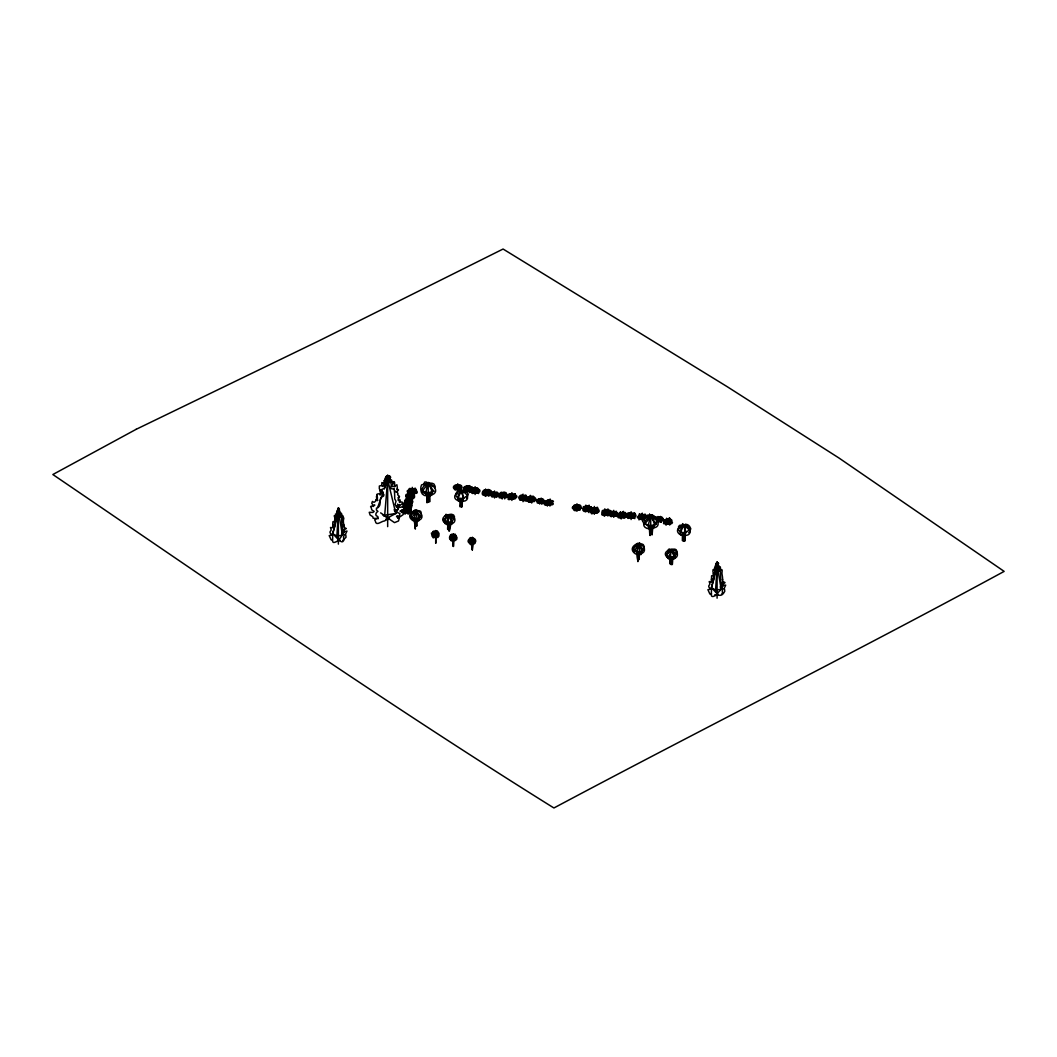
<?xml version="1.0" encoding="UTF-8"?>
<svg xmlns="http://www.w3.org/2000/svg" width="1057" height="1057" viewBox="0 0 1057 1057"><rect width="100%" height="100%" fill="white"/><g stroke="black" fill="none" stroke-linecap="round" stroke-linejoin="round"><path stroke-width="1.5" d="M476.324 491.756C467.63 497.318 475.003 487.568 470.286 487.554C466.375 486.96 470.246 483.895 470.18 486.881M540.722 498.825C540.048 499.974 545.359 499.644 542.915 501.586M547.42 506.052C545.478 504.612 551.384 495.442 550.301 501.507M587.745 510.174C580.65 516.807 590.85 501.454 585.684 507.941M651.244 515.367L651.865 514.772L651.271 515.169M659.964 517.071C658.788 518.3 664.721 517.904 662.144 519.952M666.663 522.237L669.583 517.824L669.702 519.582M405.412 503.7C405.346 502.194 401.898 499.538 409.588 499.314C415.507 502.458 406.496 499.855 408.782 499.578C413.644 501.097 410.711 495.825 405.029 501.943L407.315 503.277L410.75 502.617C411.49 497.768 414.701 502.736 411.318 503.106M458.87 485.414C458.183 483.762 464.34 485.467 460.984 489.285M488.413 490.474L490.646 490.395L490.527 493.447L487.369 495.02L483.895 494.2C486.841 483.63 498.204 498.745 485.52 494.253M493.474 492.39L498.032 495.02L494.61 496.129L493.474 492.39C497.821 493.619 495.68 489.84 498.574 494.081C497.821 496.129 500.754 491.703 501.652 492.258C506.805 493.447 498.362 494.187 501.52 493.196C503.33 492.179 506.699 497.054 504.731 498.864M645.272 518.247C643.198 516.397 645.153 514.64 645.061 514.6M651.218 516.292L647.505 516.226L644.07 517.824L642.643 520.559L644.043 524.47M660.48 516.411L660.03 517.243M660.651 518.379L660.691 516.965M338.729 540.774L339.02 539.44M409.68 495.958L409.495 497.081M504.348 493.077C504.466 488.915 500.767 497.266 502.194 498.996M608.198 510.941C609.334 505.418 603.626 514.548 604.763 509.289M660.427 519.357C658.022 527.126 658.128 515.103 661.167 517.23C663.492 516.45 662.052 520.044 664.932 522.383M717.452 594.84L718.284 594.311M386.016 483.472L384.087 480.552L386.201 481.53M406.033 505.854C405.743 511.998 405.201 502.907 404.765 508.945M465.727 492.034C469.163 486.815 464.816 485.255 467.3 485.797M490.897 493.87C493.606 493.738 489.933 487.237 486.577 491.743C485.229 491.862 483.802 500.397 487.488 493.949M485.625 489.206L486.603 490.554L488.136 490.197M604.881 512.843L604.3 516.252L606.718 513.834M604.855 509.091L605.542 509.765M666.663 518.419C675.331 525.157 671.829 515.737 666.372 520.612M459.769 491.967C463.31 488.294 456.796 483.26 454.655 486.815M526.875 497.556L528.051 498.309L526.848 497.834M590.361 511.641C592.065 510.716 589.555 516.516 594.391 512.209M646.527 517.415L646.038 516.45L647.043 515.063L649.434 515.961L649.553 515.05M648.47 515.459C649.685 514.151 650.081 517.19 653.226 516.569C653.054 514.389 651.522 514.336 652.46 516.133M671.816 521.669C674.194 523.096 669.438 525.765 666.557 522.29M666.584 518.419C667.35 519.925 656.608 526.928 671.235 522.198L670.957 519.753L667.535 519.397M531.222 497.649L530.931 496.46M591.352 511.324C593.651 507.334 586.846 509.368 591.114 512.235M412.626 511.971C419.721 504.493 411.794 520.057 415.784 521.114L416.379 525.633M646.422 517.362C648.113 518.472 645.867 514.799 647.346 515.975M449.635 517.349C449.04 507.003 447.864 526.677 447.904 524.814C446.741 535.423 449.648 524.827 446.886 523.73M650.716 516.701L644.876 523.81L650.465 525.844L656.305 524.074L650.716 516.701L650.716 527.364L656.305 524.074L656.476 521.524M539.651 498.706C542.188 500.371 541.58 496.671 540.642 498.891M658.894 516.913L657.903 516.543L656.912 520.916M409.231 499.974L409.561 499.208M652.882 517.415C657.282 517.375 661.18 526.069 654.798 527.641A3.832 3.026 24.9 0 1 653.662 527.932M539.81 501.15C541.646 496.05 531.856 505.959 541.197 502.286M497.332 494.148L497.913 493.249L496.896 492.958M541.541 499.446C542.902 498.23 543.509 499.142 544.5 501.665C539.361 506.647 534.023 497.411 538.555 499.882M411.662 494.187L411.517 492.417L409.495 498.138L406.469 496.592L407.407 494.557M623.577 513.134L623.419 511.363L622.798 512.235M531.552 500.093L531.711 503.013L530.878 500.384M656.569 519.529L657.388 519.423L656.489 516.992C653.636 516.794 652.526 515.42 649.566 516.318M413.459 498.587C418.083 494.399 407.91 493.183 406.681 496.195C405.492 498.891 405.161 492.853 407.104 494.782C406.271 493.487 409.218 494.346 409.799 494.029C413.353 494.055 415.216 492.417 413.868 496.737M718.681 571.044L717.095 565.046L715.615 590.097L717.095 593.69L721.165 589.238L722.644 586.04L721.852 583.041M506.884 495.495C506.647 489.761 501.428 493.275 508.84 496.288M626.114 515.354C626.18 509.064 620.935 514.865 627.158 514.587C627.409 511.35 630.408 513.173 633.196 515.34M649.553 515.79L650.121 515.354M339.786 515.578C342.362 510.848 342.64 516.477 339.971 517.415C339.773 515.657 340.764 514.125 339.574 512.579C339.363 508.192 337.117 506.937 337.434 514.323M404.95 511.244L405.016 514.151L407.064 511.562M530.389 495.363C531.09 499.115 528.038 496.592 527.958 498.204M717.227 562.707C713.184 578.404 715.985 556.365 718.192 564.042C718.02 565.059 717.108 566.79 718.298 565.27C719.051 566.05 717.729 567.067 717.492 565.151C719.5 560.738 714.823 562.747 716.17 566.09M409.389 503.7C409.191 501.044 408.914 502.881 408.464 501.983M488.995 490.805C489.972 487.145 483.115 491.73 483.445 493.566M335.426 516.16L335.479 514.019L336.734 515.142M621.212 516.345C621.992 513.279 619.521 523.347 622.573 516.384M714.149 570.225L714.506 568.019L715.074 569.829L712.999 569.749L712.933 571.929L714.373 575.338L711.599 575.801L711.493 580.597L710.766 581.971L709.194 581.522L709.908 583.966C709.881 584.997 707.199 586.067 709.881 588.128C711.995 590.572 706.287 588.366 708.322 590.559L709.855 593.994L711.691 593.942M404.937 511.813C415.943 515.605 409.667 507.928 407.566 508.642C412.547 501.348 400.92 514.878 407.857 506.858M620.076 514.283L619.587 512.843L620.406 512.143M338.57 508.576C335.267 512.962 336.919 515.803 337.698 510.24C336.972 507.003 340.856 507.875 338.821 510.65C339.033 513.385 341.768 511.575 340.816 514.098M719.011 567.107C717.571 563.328 721.971 569.749 718.298 569.155M409.521 497.094C408.042 501.613 404.712 500.833 409.151 506.924M721.535 586.397L722.182 584.785L720.821 582.407L720.372 570.754L718.509 571.269L719.13 568.164L717.492 565.799M381.775 485.427L381.868 482.587L384.378 484.568L384.88 483.194L385.541 483.577M588.207 508.734C586.107 505.259 593.955 506.871 590.572 508.1C585.38 505.22 586.78 508.021 586.001 505.365M534.366 500.767C537.617 497.794 534.142 497.953 533.481 496.605C533.257 495.429 532.041 496.579 527.562 499.446L529.901 501.335L533.455 501.018L534.683 498.812L531.129 497.173L528.804 497.252L532.358 496.935C528.857 496.79 525.646 505.391 531.75 500.516M388.051 476.443C385.911 477.447 385.078 481.212 386.122 482.996C382.026 485.599 387.245 484.291 384.88 486.418L384.378 488.374L381.775 489.444L381.775 492.245L383.942 494.676L383.572 496.116C377.177 498.124 382.766 504.083 377.811 507.77L376.503 508.073L376.411 509.936L377.944 511.429C375.816 512.169 374.707 515.908 377.468 516.331C380.441 518.379 372.645 518.934 375.261 520.85C375.935 526.743 381.418 521.035 384.497 520.956L388.368 518.723L388.487 517.758M391.5 481.675C392.319 479.587 391.182 479.825 390.337 480.803C391.13 478.504 389.795 479.508 389.016 480.776C388.5 478.411 388.183 483.736 390.271 482.243C393.257 485.071 388.144 489.166 393.045 488.942L394.208 488.532L394.274 490.21C394.737 494.451 394.644 494.768 394.71 498.785L396.005 501.256L395.107 504.242L396.388 506.924C400.497 508.417 397.406 511.562 394.697 509.276L394.063 509.95M406.126 511.562L408.187 514.151L408.266 511.231M526.042 495.191L522.766 496.037L522.237 495.389L526.056 498.362L526.042 501.058L521.312 499.829L519.568 497.821L524.827 495.812L521.312 495.812L526.584 497.821L524.827 499.829L521.312 499.829L523.07 495.918L524.827 499.829L523.07 499.723M616.561 511.324L609.981 512.645L609.004 514.112L610.127 515.208L611.118 514.178L610.404 516.054L611.237 516.714L614.513 515.05M645.272 514.204L641.85 514.904L640.08 516.899M689.772 531.711L690.776 528.659L689.547 526.294C682.36 517.838 675.463 540.814 684.698 533.798M671.723 556.854L671.38 564.279L671.539 563.566M487.052 494.65L483.577 491.782L487.052 490.567L487.369 495.02L483.895 494.2L483.577 491.782L486.735 490.21L490.527 493.447C477.672 499.776 483.075 488.268 485.137 490.131C487.264 487.739 491.901 501.177 486.616 494.055M640.436 545.042L639.498 542.703L638.666 544.408L641.665 550.446L641.282 554.436L640.265 554.608A3.118 1.268 71.6 0 1 639.525 554.33L639.221 554.344M676.401 553.168L677.075 551.622L676.15 549.706C671.75 546.601 663.056 556.154 669.187 559.206A3.026 1.969 -52.8 0 0 670.323 559.153L672.741 558.017M605.542 511.707C606.824 508.021 609.294 511.813 610.867 513.173M380.071 495.125C381.921 493.83 378.142 488.981 380.758 490.052M589.106 505.748L589.41 506.818M449.106 522.713L448.855 529.597M515.221 493.751C514.68 493.764 504.942 496.499 509.474 493.738C511.813 493.236 519.978 501.388 511.813 498.191M634.451 512.83C634.57 513.306 627.396 513.068 628.069 515.367M397.96 506.144L399.255 504.836L399.454 505.563L397.604 505.22L396.705 506.263L398.595 507.545L399.454 505.563C402.876 503.674 404.633 501.903 400.008 501.89L398.185 499.961L399.467 496.433L397.63 494.716C399.282 492.43 395.08 492.721 397.749 490.924C400.511 488.096 394.591 490.871 397.366 488.162L396.917 484.753L395.265 485.837C392.121 487.475 390.152 486.511 393.085 483.881C393.944 480.129 388.223 482.996 389.306 479.297M399.414 502.564L400.246 499.987L398.33 500.08M340.671 514.283L339.971 515.578M719.341 568.587L720.372 566.975L720.438 570.674M531.579 499.75L531.235 497.675M471.131 491.703C473.351 490.369 476.667 486.312 477.447 488.347C480.261 487.911 472.823 489.972 471.911 487.502M388.566 479.059C391.209 482.19 388.144 472.4 385.422 477.645C386.452 479.957 382.475 480.116 385.514 482.653C382.515 481.741 381.683 483.723 385.343 483.736L383.017 486.471L380.996 485.559L379.344 486.048L379.331 488.836L382.396 492.522L380.784 493.83C372.738 493.368 379.899 496.46 376.451 500.41C374.865 500.912 374.918 503.581 372.421 501.441L371.747 503.436L373.914 505.814L373.161 506.501C372.289 505.431 369.329 506.329 371.205 507.492L371.76 509.831L374.165 511.429L372.923 512.447L369.223 512.288L370.095 515.023L372.764 516.675L373.174 518.274L378.34 518.63M472.254 487.079C472.109 487.211 465.463 484.912 468.978 488.796M539.81 501.428L539.704 504.057M466.454 487.792C465.384 484.674 463.746 487.475 464.935 489.92M471.092 490.501L471.554 488.149L468.092 486.867C462.741 485.216 461.579 489.761 467.617 491.241L471.092 490.501L468.092 486.867L464.618 489.616L466.93 490.461M590.321 510.452L590.784 508.087L587.322 506.818L584.323 507.201L583.847 509.553L586.846 511.178L590.321 510.452L587.322 506.818L583.847 509.553L586.159 510.412M588.987 506.105L589.145 505.18L587.864 506.303M635.495 545.002C642.141 538.158 634.226 553.657 638.309 554.397L638.309 559.113L639.102 554.132L638.996 559.563M687.142 526.016C681.633 518.379 687.182 540.325 684.156 541.356L683.839 540.589M717.65 565.376L718.641 563.407L717.28 562.43M337.751 513.979L338.372 510.98L339.958 516.979M716.474 568.045L717.095 565.046L721.165 589.238L715.615 590.097L711.559 587.758L717.095 565.046M620.525 511.879L621.912 513.226L623.286 512.711L621.186 512.83L621.371 513.979L618.649 515.089L617.988 517.534L619.455 517.983L623.762 516.543M682.293 525.963L682.663 523.625L684.064 525.25L679.849 525.237L678.568 526.465L678.726 528.857M468.489 486.286L468.092 490.884C464.3 491.413 462.2 487.977 459.716 492.549C457.787 494.887 456.016 504.07 461.288 500.476M587.745 506.118L587.322 510.835M448.551 515.076L451.379 515.512L454.153 517.415C455.646 519.634 454.999 523.083 451.841 523.519M469.123 489.404L469.876 492.245L469.163 492.615M344.45 528.777L342.957 531.539M723.173 582.843C722.38 585.314 722.512 586.794 720.293 586.833M448.749 525.448L448.974 523.915M448.749 530.033L448.855 524.338M672.226 550.221C671.42 544.5 669.398 562.047 671.38 559.021M671.274 560.144L671.499 558.598M671.274 564.729L671.274 559.47L670.429 559.51L670.164 564.068L669.794 558.572M409.072 506.528L409.257 507.902M605.555 511.694L604.961 512.751M508.073 496.513C504.77 495.191 509.514 500.291 509.95 495.839C511.509 494.716 514.376 493.844 515.327 495.601M605.846 513.927C610.602 520.176 606.758 509.434 605.621 509.751M342.983 526.981L344.014 525.052L342.745 525.131M622.758 512.103L621.754 514.257M374.627 504.757L374.72 505.444M342.217 516.371C341.173 519.529 342.072 524.919 342.745 530.165L344.265 532.107M530.759 497.028C527.086 492.562 542.281 505.193 529.808 500.529M407.315 503.277L408.451 499.538L411.873 500.648M340.262 512.989C338.61 511.601 340.38 510.61 338.57 508.377M408.279 511.297C406.02 507.122 408.636 508.219 404.236 507.664M408.24 502.564C408.464 504.044 405.452 502.907 405.161 503.713M448.697 524.999L449.344 529.504C450.692 509.831 446.979 546.046 450.863 523.783M531.882 496.856L534.049 497.292M531.737 496.552C527.602 496.262 527.839 498.243 525.831 495.588M410.565 494.372L412.455 497.028M448.71 515.301L443.53 519.767L446.516 522.224L451.709 521.96L448.71 515.301L446.516 522.224L448.71 523.704L453.902 519.238L448.71 515.301L446.728 516.45M671.235 549.984L669.041 556.907L671.235 558.387L674.234 556.643L676.427 553.921L671.235 549.984L666.055 554.449L669.041 556.907L674.234 556.643L671.235 549.984L666.055 554.449M711.017 581.852L711.797 581.984M428.627 493.157L428.323 501.745L427.504 501.613C427.332 483.141 427.16 516.331 426.79 495.773M612.756 511.865C610.206 514.561 610.233 508.602 611.541 515.05L614.963 515.697L617.262 514.376L616.125 512.394L612.703 511.747L617.262 514.376L613.84 515.486L611.541 515.05C612.624 508.919 616.812 513.57 616.416 511.852M410.922 493.46L412.27 489.338C416.062 488.149 410.645 489.92 410.09 489.642C407.883 489.933 408.636 490.012 407.156 491.043C408.491 495.046 408.359 493.051 410.42 490.554C414.45 485.414 422.509 495.944 412.204 492.892L414.991 492.681L416.339 490.329L409.535 489.536L408.187 491.888L410.922 493.46L414.991 492.681L412.27 489.338L408.187 491.888M541.805 503.845L542.651 503.436L541.343 500.172M661.035 522.211C662.594 521.061 660.704 518.961 659.885 517.851M394.79 486.815C393.957 487.581 395.979 478.279 392.557 482.877M639.062 552.335C635.719 555.335 639.683 570.688 636.697 553.894A3.118 2.206 -45 0 1 635.429 553.855C627.078 548.385 637.133 540.893 643.251 544.619L644.281 546.601L643.475 549.415M377.693 507.439L383.242 492.007M384.352 488.915L387.668 479.667L388.91 482.705M438.153 533.309C438.047 531.195 431.282 529.451 432.894 533.309M416.696 521.061L417 521.048A3.118 1.268 71.6 0 0 417.74 521.326C422.892 520.467 412.692 505.497 417.806 511.073M607.947 514.125C597.601 518.102 602.926 510.571 604.525 511.126M649.778 516.292L650.412 516.305M722.578 585.895L722.988 586.173M608.132 510.954C606.414 510.016 599.319 508.959 603.058 513.61M639.26 514.204L639.274 516.305M514.984 494.134C514.746 495.218 519.146 496.103 515.472 498.217M469.229 489.378L468.925 488.664M714.849 594.629C719.394 595.183 721.852 597.007 724.758 591.339C724.653 587.097 723.265 590.202 725.723 585.142L721.667 585.353L725.049 582.592L722.803 581.442L722.539 579.21M341.94 519.78L342.058 518.881M412.389 497.173L412.362 499.855L409.759 497.517M463.455 492.839L461.182 490.924L458.025 498.243L461.182 500.106L461.156 506.594L461.856 506.488L461.817 501.282L461.632 507.201L461.314 501.428M435.576 535.648L437.994 534.062L435.576 532.477L434.361 535.278L436.779 535.278L437.994 534.062L436.792 532.86M452.145 538.489L453.361 535.688L455.792 537.273L454.576 538.489L452.145 538.489L454.576 538.489L453.361 535.688C449.238 535.529 449.74 543.324 453.347 540.352M485.004 491.069L485.533 489.404M644.057 514.825L640.542 514.825L638.798 516.833L640.542 518.842L642.299 514.931L644.057 514.825L645.814 516.833L644.057 518.842C628.558 518.247 645.51 513.834 640.08 514.402M343.525 532.332C345.388 529.676 339.773 540.153 338.372 539.638L332.836 533.693L338.372 510.98L342.442 535.186L336.892 536.044L334.184 534.472M410.658 497.451L409.099 500.001M410.433 498.085L409.495 498.138L413.446 497.662L414.45 495.601L410.433 494.148L406.469 496.592L410.433 498.085C405.862 500.291 405.875 497.12 405.333 500.45M416.233 519.885C413.062 522.687 417.277 538.726 414.185 520.612A3.118 2.206 -45 0 1 412.904 520.572C404.051 514.799 415.93 506.237 421.201 513.808C422.985 516.477 421.73 520.269 417.898 520.123M427.741 496.209L428.006 495.191L427.741 502.405M428.283 495.416L429.274 495.693L428.283 494.663M427.741 496.592L428.006 501.85L428.415 500.965M650.742 527.747L650.848 534.683L650.029 534.565M650.742 528.117L651.786 528.17L650.848 528.487M627.118 514.759L629.853 513.187L631.201 513.781L632.548 517.89L628.466 517.124L627.118 514.759L633.936 513.966L635.283 516.318L632.548 517.89L631.201 517.309C624.225 520.995 629.325 514.402 630.329 514.151C632.998 512.922 638.639 514.6 634.702 517.309M377.772 500.516L376.411 496.935L376.887 495.218M460.852 486.815L461.209 485.903L459.082 485.85M580.082 506.818C580.306 505.22 573.779 504.387 577.73 506.514C579.408 505.788 582.698 512.949 576.924 509.263M616.654 513.173C618.49 511.324 617.024 515.261 618.94 516.371M408.649 507.915C410.142 507.862 411.979 507.849 410.711 510.927M608.303 510.201L609.876 510.28L609.757 513.319L606.599 514.904L603.124 514.072L602.807 511.667L606.282 510.452C612.347 511.218 612.069 510.795 615.518 513.332M661.537 517.666L659.74 520.85L661.206 520.718L663.016 519.132L661.537 517.666L658.26 517.771L656.463 519.357L659.74 517.639L663.016 519.132M409.654 495.918L410.169 494.306L411.437 494.227M405.029 501.943C408.319 498.217 406.773 500.49 406.443 497.266M719.104 569.247C719.328 572.048 723.08 566.314 721.984 572.63C721.614 573.409 722.896 577.069 722.552 579.844M389.544 477.975L389.795 475.994L388.791 476.192C390.429 475.254 384.523 475.875 386.281 477.5M415.718 492.932C414.859 490.514 407.262 485.242 409.218 490.99M573.911 509.289C570.265 508.06 573.489 505.682 575.854 505.299L579.513 505.999L580.729 508.113C573.911 512.989 572.299 509.818 574.836 507.519M638.441 544.487L634.491 550.922L638.441 553.141L643.568 549.732L638.441 544.487L633.315 547.896L634.491 550.922L639.617 551.846L638.441 544.487L641.071 545.967M427.609 496.01L427.504 495.944A3.832 0.806 -81.2 0 1 426.936 496.486C422.826 493.064 432.088 480.512 424.518 482.124L423.949 484.886M650.174 528.87L649.936 528.976A3.832 0.806 -81.2 0 1 649.46 529.425C645.986 526.36 652.01 515.961 650.161 515.274M634.689 514.482L635.098 513.411L634.266 513.372M668.328 522.356L665.976 525.091L666.452 522.647M388.051 476.178L388.963 475.716L390.68 477.222L389.637 479.231M453.968 517.943L454.55 516.939L453.625 515.023C443.557 510.452 458.751 527.205 448.697 524.008M410.486 508.232C414.608 505.457 408.478 504.731 408.531 503.079C407.262 503.291 400.748 504.572 406.06 507.452L410.235 507.268L411.662 505.259L407.487 503.396L404.752 503.608L408.927 503.423L407.487 503.396L402.519 506.792M478.293 489.959C478.913 488.955 479.085 489.338 479.918 490.342C481.014 493.606 472.611 493.778 470.51 491.611C469.546 489.801 471.871 489.1 472.823 488.783M526.095 497.279C526.545 491.148 513.953 502.63 523.07 499.657M645.325 516.292C645.999 514.534 646.448 517.269 647.399 516.622M406.086 505.801C407.037 501.969 415.018 502.049 410.645 506.726M618.794 514.574L623.128 517.402L622.309 513.147L618.794 514.574L619.627 516.86L622.309 517.084L625.823 515.657L622.309 513.147L619.627 516.86L623.128 517.402L625.823 515.657L625.004 513.372M459.068 485.758L456.624 485.282L454.166 486.709L455.382 488.823C463.032 481.582 449.291 485.467 454.682 489.285M472.611 491.967L475.188 488.519L479.019 491.214L476.456 492.707L472.611 491.967L471.343 489.761L475.188 488.519L476.456 492.707L475.188 492.456L479.019 491.214L477.751 489.008C471.805 487.753 473.126 487.013 471.581 488.4M495.284 495.693C486.986 501.124 495.218 486.947 495.733 496.341L492.311 495.693C495.257 489.51 494.24 492.866 496.526 494.465M574.612 508.827L578.271 509.527L580.729 508.113L577.056 505.523L573.396 506.713L574.612 508.827C578.192 501.15 583.2 506.184 580.214 509.289M596.98 508.787L593.149 508.047L590.572 509.54L591.841 511.747C594.8 506.131 596.518 508.192 597.482 507.294C597.681 509.831 603.441 512.989 592.766 512.235M597.641 509.487C597.588 507.188 591.312 508.747 591.735 511.06M651.112 515.684C647.875 517.217 639.155 525.289 646.884 528.355A3.832 2.709 -45 0 0 648.443 528.394L648.866 528.408M476.588 489.431L478.623 493.5L473.88 491.756M595.818 509.21C596.756 509.659 600.151 515.79 594.272 512.209M434.44 487.779L435.246 486.577L433.965 484.053C429.472 480.948 420.224 486.365 422.139 492.073M509.236 498.032L513.319 498.812L516.054 497.239L511.971 494.689L507.888 495.68L509.236 498.032L511.971 494.689L514.706 494.887M628.466 517.124L631.201 513.781L635.283 516.318M428.204 494.425L428.204 483.762L433.78 491.135L428.204 494.425L422.351 490.871L428.204 483.762L432.881 486.603M546.998 501.665C544.038 504.374 543.681 499.869 546.865 500.833C546.059 500.582 552.283 502.749 553.432 501.652C553.472 498.917 545.835 502.603 547.42 500.08C547.407 498.93 551.741 504.493 549.917 506.065M552.388 502.973C555.916 504.731 548.53 506.501 544.685 502.921C543.166 503.912 544.91 506.713 548.728 504.176L545.637 504.321L545.359 501.877L551.728 500.926L548.398 500.186L546.363 501.309M415.93 489.986L415.441 488.242L409.535 489.536M397.934 497.926L398.542 497.239M508.483 498.27C506.62 500.318 511.258 499.842 511.945 498.191M627.303 516.384L625.533 517.547M421.281 514.151L420.726 511.337C416.828 508.893 410.09 513.055 410.724 517.824M386.307 478.425L385.158 478.623L385.818 480.697M452.158 536.058L450.943 537.273L455.052 534.089L457.02 537.63L456.677 539.4L453.598 540.272L453.347 546.429M473.959 543.536C479.059 540.761 471.871 534.763 469.784 540.669L472.268 539.202L474.685 540.788L473.47 542.003L471.052 542.003C467.234 538.528 470.735 547.737 471.713 543.721M445.486 523.175C439.553 520.15 444.482 514.402 448.749 514.785C447.019 516.411 441.231 522.634 446.662 524.523A3.026 1.969 -52.8 0 0 447.798 524.457L450.216 523.321M638.151 553.67C637.49 555.004 638.388 552.811 640.119 553.432M539.03 499.406L537.233 500.992L538.7 502.458L541.977 502.352L543.919 500.714L540.51 499.274L539.03 499.406L542.307 499.3L537.233 500.992L540.51 502.485M490.818 493.976L489.774 494.755L491.664 496.129M455.501 495.31L457.589 493.474M465.807 496.631L461.182 500.106M640.053 516.899L638.864 519.753L642.299 518.67M466.507 498.323L468.251 494.504L467.022 492.139L464.446 491.426M689.56 532.015L688.715 532.688M453.559 540.233L454.404 539.585M678.013 529.451L683.694 525.065L689.375 529.861L683.694 534.247L678.858 530.442M436.607 536.388L435.775 537.022L435.775 543.087M418.48 518.155L421.043 516.45L415.916 511.192L410.79 514.614L411.966 517.639L415.916 519.859L421.043 516.45M641.004 551.437L643.568 549.732M435.576 532.477L433.145 534.062L434.361 535.278L436.779 535.278L435.576 532.477L434.361 532.847M472.268 542.373L474.685 540.788M722.433 581.892L723.384 582.103M657.811 518.406L659.806 517.838M534.683 498.812L529.901 501.335L531.129 497.173L533.455 501.018L531.129 501.084L527.562 499.446M652.129 527.02L652.856 526.584M408.213 511.839C397.366 515.023 403.682 510.214 404.923 506.462L398.595 507.545M430.331 493.645L425.918 495.456A3.832 2.709 -45 0 1 424.359 495.416C420.475 494.121 420.039 487.858 421.545 484.886L426.13 483.564C431.666 481.807 440.558 491.386 432.273 494.702A3.832 3.026 24.9 0 1 430.529 495.006M458.923 488.611C451.141 493.632 455.448 483.445 460.284 485.982L461.499 488.096L459.042 489.523L455.382 488.823M473.126 543.681L472.241 549.944L471.911 543.457M717.412 594.457L715.51 595.553C708.864 598.949 712.233 592.858 711.308 588.168C711.652 584.534 715.206 578.351 714.149 573.621C715.893 568.732 715.563 567.86 716.157 568.375M548.953 505.061L548.675 500.992L545.637 504.321L548.953 505.061L552.005 503.357L548.398 500.186M667.482 519.132L671.235 522.198L668.183 523.889L664.866 523.149L664.589 520.705L667.628 519.013L669.768 524.972L667.495 522.475M507.809 496.975L506.303 497.688M638.798 516.833L642.299 514.931L645.814 516.833M382.74 514.6L387.668 517.864L395.794 513.491L398.766 507.083L397.524 504.044M650.57 527.839L651.786 527.192M402.506 510.333L406.681 508.113L408.108 508.14L403.946 508.325L406.681 508.113L410.856 509.963L409.416 511.971L406.681 512.196L402.506 510.333L406.681 512.196M603.864 511.139L605.965 510.082L609.453 510.914M577.056 509.289L578.271 509.527L577.056 505.523L574.823 507.505M591.841 511.747L595.686 512.486L598.249 510.993L591.18 507.294L592.264 507.862M613.892 511.998L611.448 514.442L610.484 513.094L613.84 511.958L614.963 515.697L613.84 515.486M685.319 534.274C684.434 553.723 684.711 522.449 684.381 540.642L683.668 540.748L683.641 534.366M429.882 495.284L429.604 501.943L429.274 496.077L428.323 495.931M499.565 494.702L503.079 493.275L506.594 495.786L503.898 497.53L500.397 496.988L499.565 494.702L503.898 497.53L503.079 493.275L500.397 496.988L503.079 497.213M504.255 496.737L506.594 495.786L505.775 493.5M405.478 508.893L404.276 508.893M496.605 494.451C496.882 495.469 497.9 495.495 499.433 496.433M643.594 515.274L641.48 514.349L643.634 515.724M655.816 518.63C656.489 517.084 658.286 518.406 658.947 516.965M606.282 514.534L606.282 510.452L603.124 514.072L606.282 514.534L609.757 513.319L605.965 510.082M397.776 518.353L402.994 514.733L404.329 512.368C394.75 510.544 404.21 510.941 403.946 508.932M416.379 520.903L416.617 526.412L416.075 520.454L416.471 521.246M416.577 525.567L416.947 519.648M503.106 497.147C496.129 500.014 499.882 494.491 500.82 494.174M639.102 558.862L639.419 552.917M339.522 539.665L338.821 540.576M454.166 486.709L457.826 485.52L461.499 488.096L457.826 489.285L459.042 489.523L457.826 485.52L456.624 485.282M498.032 495.02L494.61 496.129L492.311 495.693M590.572 509.54L594.417 508.298L595.791 509.17M433.78 491.135L427.94 492.906L422.351 490.871M340.156 515.552C343.855 515.882 342.323 514.785 343.816 518.379C342.706 521.233 343.816 524.748 344.542 527.654L346.326 528.526L343.34 530.152L343.248 531.79L347 531.076C344.463 536.243 345.983 533.005 346.035 537.286L342.851 540.338M549.785 503.951L552.005 503.357M664.589 520.705L670.957 519.753M673.732 558.373C677.26 558.162 678.356 554.555 676.678 552.111C672.622 546.258 659.859 552.19 667.998 557.871A3.026 2.444 13.2 0 0 668.46 558.122M343.816 532.001L341.887 532.173L341.609 533.164L344.476 534.604C342.957 537.841 343.736 537.022 343.789 540.404C341.517 544.632 339.376 537.907 336.787 541.488C330.194 544.91 333.655 538.978 332.387 534.446C333.061 530.601 336.43 524.497 335.426 519.568L335.479 517.362L336.734 517.032L337.553 515.036L336.972 513.9L336.047 516.08L334.21 515.763L335.743 520.956L334.303 522.092L332.876 521.748L332.77 526.545L332.057 527.919L330.471 527.456L331.185 529.901C331.158 530.944 328.476 532.015 331.158 534.062C333.272 536.52 327.564 534.3 329.612 536.507L331.132 539.81L332.4 540.114M721.574 594.404C723.807 591.788 720.966 591.682 723.199 588.657L720.332 587.216M652.697 527.998L652.129 534.882L651.786 529.015L650.848 528.87M465.014 487.185L468.555 486.524M584.125 511.469C580.755 509.566 584.785 507.162 586.212 507.347C585.38 505.431 580.954 506.607 584.059 509.804M672.741 558.572C671.908 576.303 672.173 547.381 671.856 564.2L671.195 564.147M650.359 515.988L651.588 515.737L653.913 517.626L650.359 515.988L648.033 516.054L651.588 515.737M640.767 553.34C644.4 553.458 645.351 549.495 643.726 547.103C640.476 541.171 630.91 546.561 634.041 551.78M461.156 500.846L460.323 501.375L461.156 501.256M461.156 501.586L460.323 501.692C459.015 513.292 462.319 501.864 459.24 500.754A3.303 2.616 -22.9 0 1 457.721 500.476C448.842 496.79 462.319 486.722 464.763 492.205M683.668 535.001L682.848 535.516L683.668 535.41M683.668 535.727L682.848 535.846L682.558 540.893L682.32 535.146M408.398 503.568L408.451 497.939M532.754 500.899C528.751 503.383 524.378 500.093 527.073 498.468M640.542 518.842L644.057 518.842L642.299 514.931L640.542 514.825M389.491 518.089L388.646 519.119L385.858 519.119M712.933 578.219C712.603 579.844 710.37 577.492 712.008 581.02M456.254 489.285L459.412 489.285M519.872 499.697C515.618 495.588 526.175 492.998 520.044 497.292M521.511 499.697L524.695 499.697M575.484 509.289L578.641 509.289M627.699 517.309C624.396 516.952 626.603 512.936 627.343 515.975M453.294 546.35L453.294 540.272L452.33 539.532M407.487 507.479L406.06 507.452L407.487 503.396L410.235 507.268M573.475 506.739C573.726 503.647 577.505 504.942 573.885 506.818M453.294 540.272C447.322 540.933 449.185 533.653 453.308 534.697C455.963 535.357 457.509 542.241 453.559 540.325M623.828 513.2L621.49 512.83L622.309 513.147M659.647 520.876C665.659 520.652 664.589 519.066 667.469 519.449M636.803 553.247L638.349 553.485M414.291 519.965L416.987 520.216M339.984 540.325L339.099 539.506M629.853 513.187L632.575 513.702M513.345 494.623L510.623 494.108L511.971 494.689L513.319 498.812L511.971 498.217M593.149 508.047L594.417 508.298L595.686 512.486L594.417 512.235M575.854 505.299L577.056 505.523M475.188 488.519L473.919 488.268L476.562 489.391M463.772 490.963C462.504 487.369 467.485 488.585 467.313 485.771M382.29 491.228L381.524 490.897M469.837 543.443C464.274 540.18 473.351 535.925 474.884 539.691M604.749 514.138C615.65 518.498 618.068 512.077 621.754 513.134C622.718 511.509 627.766 522.369 621.767 516.543M486.735 490.21L490.197 491.029M639.947 514.389L639.406 514.072M649.989 515.406C652.605 518.511 656.873 526.161 652.592 528.777A3.832 1.559 71.6 0 1 651.68 528.434L650.451 527.364M472.466 543.84C479.072 545.399 470.18 532.9 469.321 539.559M405.426 503.106C404.038 503.185 401.105 503.621 404.17 506.726M410.631 504.215L411.807 503.674L410.79 501.613M655.155 517.415L654.653 516.305L651.218 515.657M715.047 574.427L713.211 573.555L713.541 576.686M594.404 508.43C593.334 507.981 591.207 508.8 590.744 508.906M423.262 492.602L424.399 493.302M615.412 513.24L616.878 516.45L613.02 515.05M633.077 515.235L634.861 518.577L631.042 517.269M642.299 518.736L644.559 520.044M493.791 495.693L496.579 497.318L497.636 496.169M456.584 488.611C462.675 488.017 464.314 498.745 461.975 501.48M380.639 512.856L387.668 517.864M388.289 519.476L388.95 518.828L394.499 522.634L398.502 520.982L399.255 518.207L396.534 516.675L397.075 515.776L399.414 516.12L399.876 513.504L394.565 511.39M716.038 567.332L715.312 566.222L716.236 566.935M541.329 500.186C539.85 498.785 537.247 498.653 539.638 498.706M448.472 515.05L445.909 514.363L445.142 516.331M654.23 518.842L656.569 520.255M644.876 523.81L650.716 527.364M434.85 536.494L435.55 536.996M403.364 511.443L401.805 510.042M410.407 494.306L408.583 492.919M682.439 534.195C686.918 537.3 692.19 533.706 689.283 529.081C686.046 519.833 671.512 529.517 680.246 534.631A3.303 2.616 -22.9 0 0 681.223 534.895M459.914 500.04C464.353 503.092 469.704 499.578 466.758 494.927C464.446 490.884 456.333 488.347 456.109 494.253M405.901 502.062L406.086 502.855L405.756 501.93M670.283 557.99C681.435 564.346 668.883 540.84 667.641 552.177M443.53 519.767L446.12 521.735M659.238 520.401L661.021 522.198M638.996 554.145L638.996 554.529M638.256 554.093L638.256 558.823M638.996 554.833L638.6 559.166L637.873 552.613M540.008 502.035L541.792 503.819M427.926 494.425L429.155 495.495A3.832 1.559 71.6 0 0 430.067 495.839C436.475 494.676 424.359 477.817 429.935 483.63M416.471 521.55L416.075 525.884L415.427 525.237M383.387 515.301L384.114 516.226M377.415 500.582L376.081 499.327L375.697 500.265M712.669 588.947L717.095 593.69M456.333 496.288L458.025 498.243L463.706 498.455L461.182 490.924M341.9 520.242L342.56 521.603M410.433 494.148L413.446 497.662M408.451 499.538L410.75 502.617M588.154 508.615L588.974 512.592L586.82 510.161M333.285 526.967L332.796 524.232L333.457 524.959M450.678 536.52C449.053 532.636 455.752 534.459 455.99 536.388M395.714 491.043L396.031 492.205M406.047 509.342L404.99 511.377M683.641 534.776L684.011 535.344M684.064 536.11L684.064 541.131M683.562 539.942L683.377 533.375M461.116 500.622L461.539 501.969M338.372 539.638L336.892 536.044L338.372 510.98L338.623 514.098M585.789 505.299L585.486 507.03M408.478 494.121L407.751 494.068M334.818 522.62C333.642 518.776 335.346 520.942 336.509 519.555M717.095 561.716L717.095 598.183M650.927 526.73L650.174 535.529L650.029 528.751M649.764 528.711L649.764 534.525L649.315 527.271M642.246 513.121L642.246 520.691M631.108 511.707L631.108 519.529M613.76 510.333L613.76 517.322M594.325 506.462L594.325 514.297M576.977 503.779L576.977 511.258M523.017 494.121L523.017 501.679M511.879 492.628L511.879 500.45M494.531 490.977L494.531 497.966M475.108 486.682L475.108 494.517M472.387 537.22L472.387 549.97M462.477 500.225L462.081 506.462L462.081 501.454M457.747 483.762L457.747 491.241M453.479 533.706L453.479 546.456M435.682 530.495L435.682 543.245M428.217 495.561L428.217 501.375M412.27 487.33L412.27 494.187M387.668 474.976L387.668 526.637M338.372 507.651L338.372 544.117M413.908 519.78A3.118 2.458 24.9 0 1 412.943 519.397M437.875 536.454L437.942 537.498L435.775 537.115L438.88 536.19L439.012 533.402L437.268 530.878L431.415 533.111L432.194 536.441L435.497 537.075L433.225 537.868L432.67 534.855L435.695 531.592L437.334 532.807L437.875 536.454M649.606 514.244L649.791 515.301L649.606 514.244M492.205 492.906C490.052 490.977 495.905 492.707 492.139 492.853M387.668 479.667L384.695 515.208L395.794 513.491L387.668 479.667M550.102 499.366L549.917 500.053L550.102 499.366M669.332 518.194L669.147 518.881L669.398 518.274M591.986 508.126L591.656 507.466L591.907 508.166M406.681 508.113L405.241 512.156L409.416 511.971L406.681 508.113M683.694 525.065L680.549 532.398L686.231 532.609L683.694 525.065M472.268 539.202L471.052 542.003L473.47 542.003L472.268 539.202M650.517 528.13L650.266 529.147L650.517 528.13M540.51 499.274L538.7 502.458L541.977 502.352L540.51 499.274M659.74 517.639L657.93 520.837L661.206 520.718L659.74 517.639M415.916 511.192L411.966 517.639L417.092 518.551L415.916 511.192M667.905 519.819L664.866 523.149L667.905 523.083L668.183 523.889L667.905 519.819M415.824 520.784L415.097 521.035L415.784 520.797M136.155 429.314L52.85 474.527C217.953 586.78 381.987 700.699 551.41 806.425L553.934 807.971C703.579 728.22 855.139 652.301 1004.15 571.388L838.875 457.945L726.939 386.518L503.079 249.029L319.624 340.513L136.155 429.314M448.67 524.206L447.904 524.51L448.67 524.206M671.195 558.889L670.429 559.206L671.195 558.889"/></g></svg>
